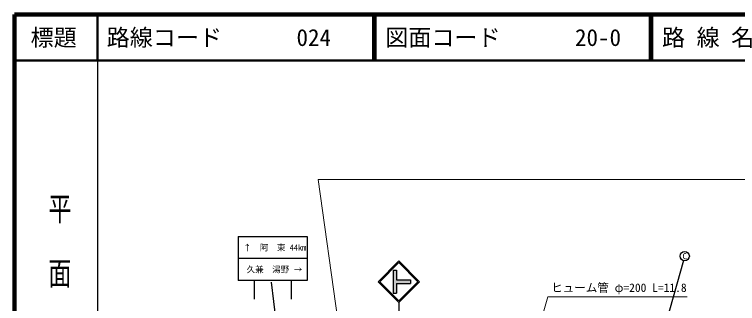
# Model space of a CAD drawing. Units: millimetres, scale not verified. Extents: x 40000 to 680000, y 20000 to 380000.
# Drawn here: x 40000 to 196754, y 317327 to 380000 of the extents above; entities that cross this region are included whole.
import ezdxf
from ezdxf.enums import TextEntityAlignment as Align

# ---------------------------------------------------------------- set-up
doc = ezdxf.new("R2010")
doc.units = ezdxf.units.MM
doc.header["$LTSCALE"] = 1000
for name, color, linetype, lineweight in [('M-BGD-EXST', 7, 'Continuous', 25), ('M-STR-HTXT', 7, 'Continuous', 13), ('M-STR-STRC', 7, 'Continuous', 25), ('M-TTL', 2, 'Continuous', 140), ('M-TTL-BAND', 7, 'Continuous', 25), ('M-TTL-LINE', 7, 'Continuous', 50), ('M-TTL-TXT', 7, 'Continuous', 13)]:
    doc.layers.add(name, color=color, linetype=linetype, lineweight=lineweight)
doc.styles.add('@ＭＳ ゴシック', font='')
doc.styles.add('ＭＳ ゴシック', font='')
doc.styles.get('@ＭＳ ゴシック').set_extended_font_data('@MS Gothic')
doc.styles.get('ＭＳ ゴシック').set_extended_font_data('MS Gothic')

msp = doc.modelspace()

# ---------------------------------------------------------------- hatches: boundary and pattern name
at = {"layer": 'M-STR-STRC'}
msp.add_hatch(color=256, dxfattribs=at).paths.add_polyline_path([(122085, 324564), (122835, 324564), (122835, 322439), (125835, 322439), (125835, 321689), (122835, 321689), (122835, 319564), (122085, 319564)])

# ---------------------------------------------------------------- linework, layer by layer
at = {"layer": 'M-BGD-EXST'}
msp.add_line((185033, 326649), (175960, 294640), dxfattribs=at)
msp.add_circle((185305, 327611), 1000, dxfattribs=at)
at = {"layer": 'M-STR-HTXT'}
for p, q in [((112983, 293603), (105812, 344238)), ((310765, 344238), (105812, 344238)), ((147250, 288825), (155614, 318793)), ((155614, 318793), (185864, 318793))]:
    msp.add_line(p, q, dxfattribs=at)
at = {"layer": 'M-STR-STRC'}
for p, q in [((88469, 331838), (103469, 331838)), ((88469, 331838), (88469, 322338)), ((103469, 331838), (103469, 322338)), ((103469, 327088), (88469, 327088)), ((118835, 322065), (123335, 326565)), ((119189, 322065), (123335, 326211)), ((127836, 322065), (123335, 326565)), ((127482, 322065), (123335, 326211)), ((122085, 324564), (122085, 319564)), ((122085, 324564), (122835, 324564)), ((122835, 324564), (122835, 322439)), ((103469, 322338), (88469, 322338)), ((91969, 322338), (91969, 318245)), ((100952, 280039), (95716, 321930)), ((99969, 322338), (99969, 318245)), ((118835, 322065), (123335, 317564)), ((119189, 322065), (123335, 317918)), ((122835, 322439), (125835, 322439)), ((122835, 321689), (125835, 321689)), ((122835, 321689), (122835, 319564)), ((123335, 317918), (127482, 322065)), ((123336, 317565), (127836, 322065)), ((125835, 322439), (125835, 321689)), ((122085, 319564), (122835, 319564)), ((123335, 317564), (123335, 315564))]:
    msp.add_line(p, q, dxfattribs=at)
at = {"layer": 'M-TTL'}
for p, q in [((40000, 380000), (40000, 20000)), ((680000, 380000), (40000, 380000))]:
    msp.add_line(p, q, dxfattribs=at)
at = {"layer": 'M-TTL-BAND'}
msp.add_line((58000, 370000), (58000, 20000), dxfattribs=at)
at = {"layer": 'M-TTL-LINE'}
for p, q in [((58000, 380000), (58000, 370000)), ((117750, 380000), (117750, 370000)), ((118250, 380000), (118250, 370000)), ((177750, 380000), (177750, 370000)), ((178250, 380000), (178250, 370000)), ((40000, 370000), (680000, 370000))]:
    msp.add_line(p, q, dxfattribs=at)

# ---------------------------------------------------------------- texts
at = {"layer": 'M-BGD-EXST', "style": 'ＭＳ ゴシック', "width": 1.1}
msp.add_text('C', height=1320, dxfattribs=at).set_placement((185305, 327611), align=Align.MIDDLE_CENTER)
at = {"layer": 'M-STR-HTXT', "style": 'ＭＳ ゴシック'}
msp.add_text('ヒューム管 φ=200 L=11.8', height=1833, dxfattribs=at).set_placement((156364, 319293), align=Align.BOTTOM_LEFT)
at = {"layer": 'M-STR-STRC', "style": 'ＭＳ ゴシック'}
for s, p in [('↑', (90469, 329463)), ('阿\u3000東', (95969, 329463)), ('44km', (101469, 329463)), ('→', (101469, 324713))]:
    msp.add_text(s, height=1320, dxfattribs=at).set_placement(p, align=Align.MIDDLE_CENTER)
msp.add_text('久兼\u3000湯野', height=1320, dxfattribs=at).set_placement((99569, 324713), align=Align.MIDDLE_RIGHT)
at = {"layer": 'M-TTL-BAND', "style": '@ＭＳ ゴシック', "width": 1.4}
msp.add_text('平  面  図', height=3666, rotation=270, dxfattribs=at).set_placement((49777, 306475), align=Align.MIDDLE_RIGHT)
at = {"layer": 'M-TTL-TXT', "style": 'ＭＳ ゴシック'}
msp.add_text('標題', height=3666, dxfattribs=at).set_placement((48500, 375000), align=Align.MIDDLE_CENTER)
for s, p in [('路線コード', (60000, 375000)), ('024', (101142, 375000)), ('図面コード', (120380, 375000)), ('20-0', (161521, 375000)), ('路 線 名', (180380, 375000))]:
    msp.add_text(s, height=3666, dxfattribs=at).set_placement(p, align=Align.MIDDLE_LEFT)

doc.saveas('drawing.dxf')
